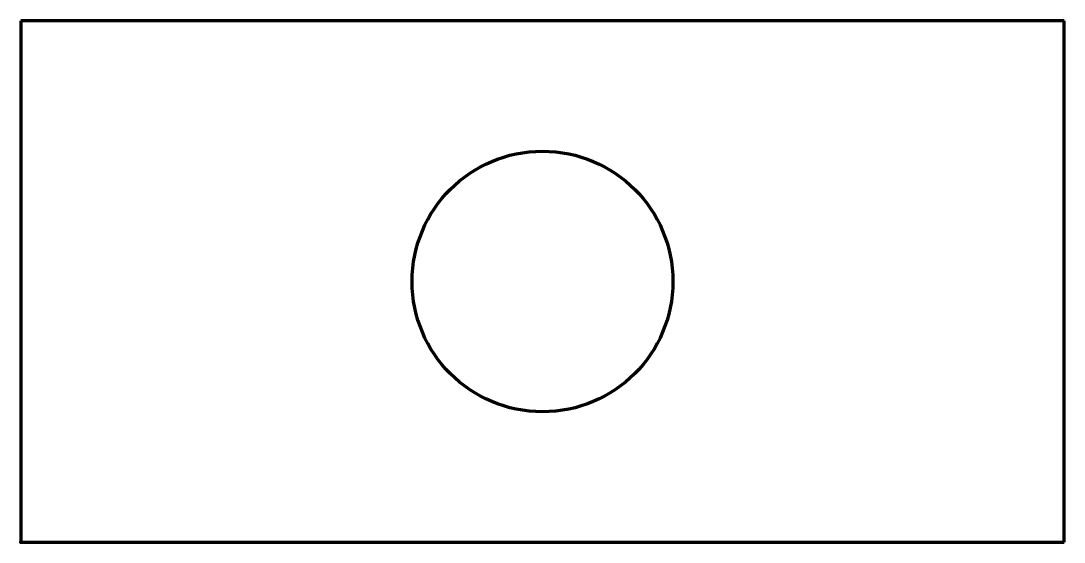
# Model space of a CAD drawing. Header units: millimetres. Extents: x 0 to 40, y 0 to 20.
import ezdxf

# ---------------------------------------------------------------- set-up
doc = ezdxf.new("R2010")
doc.units = ezdxf.units.MM
doc.layers.add('61', color=7, linetype='Continuous', true_color=0xffffff)

msp = doc.modelspace()

# ---------------------------------------------------------------- linework, layer by layer
at = {"color": 7, "linetype": 'Continuous', "lineweight": 70}
for p, q in [((40, 20), (0, 20)), ((0, 20), (0, 0)), ((40, 0), (40, 20)), ((0, 0), (40, 0))]:
    msp.add_line(p, q, dxfattribs=at)
msp.add_circle((20, 10), 5, dxfattribs=at)
at = {"layer": '61', "color": 23, "linetype": 'Continuous', "lineweight": 70}
msp.add_point((0, 0), dxfattribs=at)

doc.saveas('drawing.dxf')
